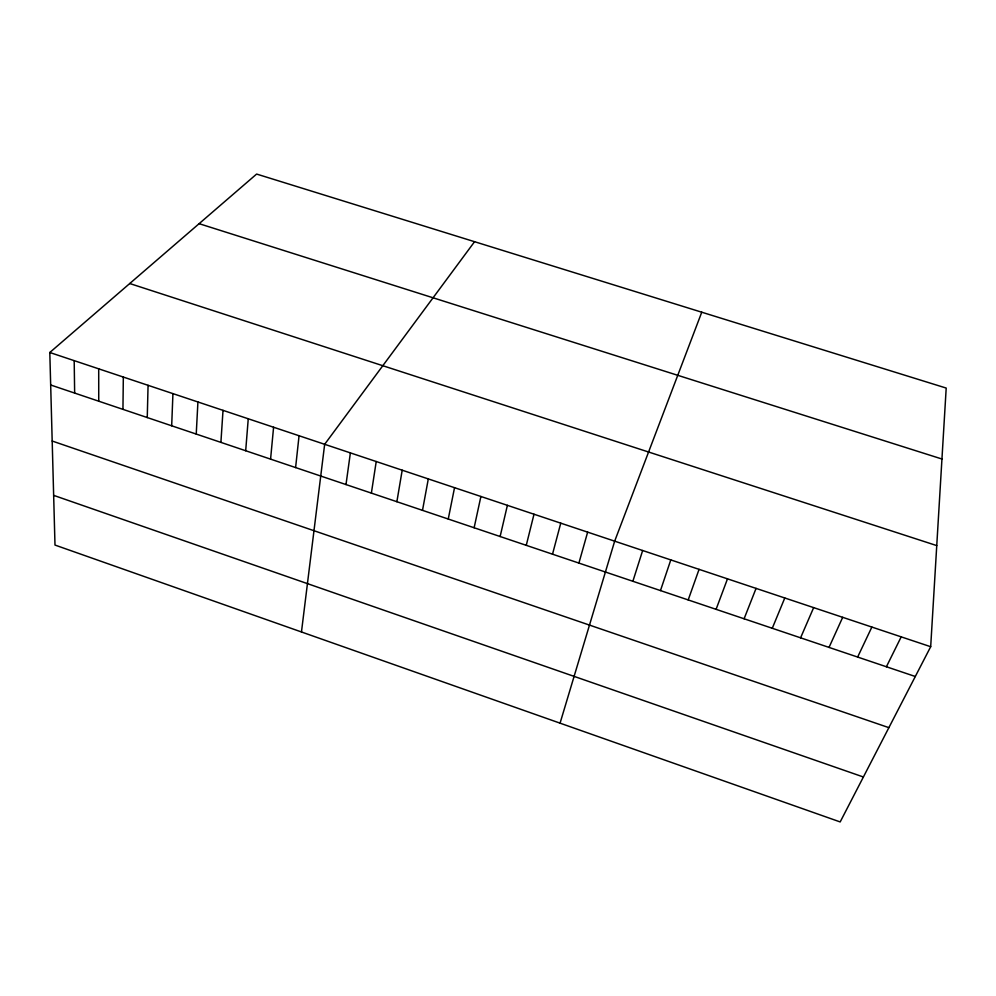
<?xml version="1.0" encoding="UTF-8"?>
<svg xmlns="http://www.w3.org/2000/svg" width="996" height="996" viewBox="0 0 996 996"><rect width="100%" height="100%" fill="white"/><g stroke="black" fill="none" stroke-linecap="round" stroke-linejoin="round"><path stroke-width="1.49" d="M122.944 409.356L123.33 377.048M147.259 417.561L148.068 385.315M171.686 425.79L172.931 393.619M196.237 434.069L197.918 401.973M930.687 646.715L946.2 388.067L256.619 174.063L49.8 352.497L54.992 545.061L840.176 821.937L930.687 646.715L49.8 352.497M220.9 442.386L223.017 410.352M245.688 450.74L248.253 418.781M270.576 459.131L273.589 427.247M295.6 467.572L299.061 435.75M301.464 631.962L324.659 444.303L474.557 241.704M345.998 484.554L350.38 452.894M371.371 493.12L376.227 461.522M396.881 501.71L402.197 470.199M422.503 510.35L428.305 478.914M448.25 519.028L454.537 487.679M474.133 527.755L480.894 496.481M500.129 536.52L507.387 505.333M526.262 545.335L534.005 514.222M552.519 554.187L560.76 523.161M578.9 563.076L587.652 532.138M560.063 723.158L614.669 541.164L701.757 312.209M632.871 581.278L642.657 550.514M660.473 590.578L670.794 559.914M688.199 599.928L699.068 569.351M716.087 609.328L727.491 578.85M744.099 618.777L756.064 588.387M772.274 628.277L784.786 597.986M800.585 637.826L813.657 607.622M829.033 647.412L842.691 617.321M857.643 657.061L871.861 627.069M886.403 666.76L901.193 636.867M199.125 223.677L941.942 459.007M129.741 283.524L936.75 545.596M50.672 384.991L915.299 676.496M52.19 441.029L888.88 727.653M53.66 495.361L863.383 776.992M74.19 360.639L74.65 393.071M98.704 368.831L98.741 401.201"/></g></svg>
